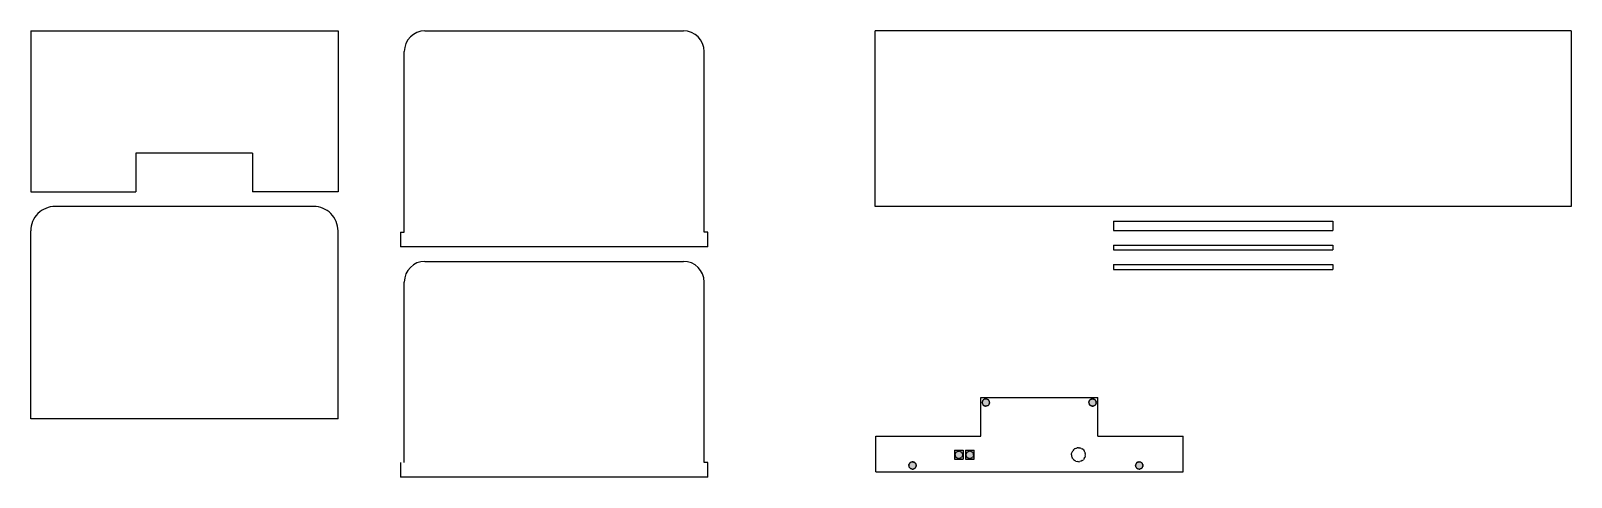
# Model space of a CAD drawing. Header units: millimetres. Extents: x -493 to 560, y 340 to 645.
import ezdxf

# ---------------------------------------------------------------- set-up
doc = ezdxf.new("R2010")
doc.units = ezdxf.units.MM
doc.header["$MEASUREMENT"] = 0
doc.layers.add('Layer 1', color=7, linetype='Continuous')

msp = doc.modelspace()

# ---------------------------------------------------------------- hatches: boundary and pattern name
at = {"linetype": 'Continuous'}
h = msp.add_hatch(color=256, dxfattribs=at)
h.dxf.hatch_style = 1
h.paths.add_polyline_path([(162.7, 390.8), (162.7, 391), (162.7, 391.2), (162.7, 391.5), (162.7, 391.7), (162.6, 392), (162.5, 392.2), (162.4, 392.4), (162.3, 392.6), (162.1, 392.8), (162, 393), (161.8, 393.2), (161.6, 393.3), (161.4, 393.5), (161.2, 393.6), (160.9, 393.6), (160.7, 393.7), (160.5, 393.7), (160.2, 393.7), (160, 393.7), (159.7, 393.7), (159.5, 393.6), (159.3, 393.6), (159, 393.5), (158.8, 393.3), (158.6, 393.2), (158.4, 393), (158.3, 392.8), (158.1, 392.6), (158, 392.4), (157.9, 392.2), (157.8, 392), (157.8, 391.7), (157.7, 391.5), (157.7, 391.2), (157.7, 391), (157.8, 390.8), (157.8, 390.5), (157.9, 390.3), (158, 390.1), (158.1, 389.9), (158.3, 389.7), (158.4, 389.5), (158.6, 389.3), (158.8, 389.2), (159, 389), (159.3, 388.9), (159.5, 388.9), (159.7, 388.8), (160, 388.8), (160.2, 388.7), (160.5, 388.8), (160.7, 388.8), (160.9, 388.9), (161.2, 388.9), (161.4, 389), (161.6, 389.2), (161.8, 389.3), (162, 389.5), (162.1, 389.7), (162.3, 389.9), (162.4, 390.1), (162.5, 390.3), (162.6, 390.5)])
h.paths.add_polyline_path([(235.6, 391.2), (235.6, 391.5), (235.5, 391.7), (235.5, 392), (235.4, 392.2), (235.3, 392.4), (235.2, 392.6), (235, 392.8), (234.8, 393), (234.7, 393.2), (234.5, 393.3), (234.3, 393.5), (234, 393.6), (233.8, 393.6), (233.6, 393.7), (233.3, 393.7), (233.1, 393.7), (232.8, 393.7), (232.6, 393.7), (232.4, 393.6), (232.1, 393.6), (231.9, 393.5), (231.7, 393.3), (231.5, 393.2), (231.3, 393), (231.1, 392.8), (231, 392.6), (230.9, 392.4), (230.8, 392.2), (230.7, 392), (230.6, 391.7), (230.6, 391.5), (230.6, 391.2), (230.6, 391), (230.6, 390.8), (230.7, 390.5), (230.8, 390.3), (230.9, 390.1), (231, 389.9), (231.1, 389.7), (231.3, 389.5), (231.5, 389.3), (231.7, 389.2), (231.9, 389), (232.1, 388.9), (232.4, 388.9), (232.6, 388.8), (232.8, 388.8), (233.1, 388.7), (233.3, 388.8), (233.6, 388.8), (233.8, 388.9), (234, 388.9), (234.3, 389), (234.5, 389.2), (234.7, 389.3), (234.8, 389.5), (235, 389.7), (235.2, 389.9), (235.3, 390.1), (235.4, 390.3), (235.5, 390.5), (235.5, 390.8), (235.6, 391)])
h.paths.add_polyline_path([(112.4, 349), (112.3, 349.2), (112.2, 349.4), (112.1, 349.6), (111.9, 349.8), (111.8, 350), (111.6, 350.2), (111.4, 350.3), (111.2, 350.5), (111, 350.6), (110.7, 350.6), (110.5, 350.7), (110.2, 350.7), (110, 350.7), (109.8, 350.7), (109.5, 350.7), (109.3, 350.6), (109, 350.6), (108.8, 350.5), (108.6, 350.3), (108.4, 350.2), (108.2, 350), (108.1, 349.8), (107.9, 349.6), (107.8, 349.4), (107.7, 349.2), (107.6, 349), (107.6, 348.7), (107.5, 348.5), (107.5, 348.2), (107.5, 348), (107.6, 347.8), (107.6, 347.5), (107.7, 347.3), (107.8, 347.1), (107.9, 346.9), (108.1, 346.7), (108.2, 346.5), (108.4, 346.3), (108.6, 346.2), (108.8, 346), (109, 345.9), (109.3, 345.9), (109.5, 345.8), (109.8, 345.8), (110, 345.7), (110.2, 345.8), (110.5, 345.8), (110.7, 345.9), (111, 345.9), (111.2, 346), (111.4, 346.2), (111.6, 346.3), (111.8, 346.5), (111.9, 346.7), (112.1, 346.9), (112.2, 347.1), (112.3, 347.3), (112.4, 347.5), (112.5, 347.8), (112.5, 348), (112.5, 348.2), (112.5, 348.5), (112.5, 348.7)])
h.paths.add_polyline_path([(267.5, 348), (267.5, 348.2), (267.5, 348.5), (267.5, 348.7), (267.4, 349), (267.3, 349.2), (267.2, 349.4), (267.1, 349.6), (266.9, 349.8), (266.8, 350), (266.6, 350.2), (266.4, 350.3), (266.2, 350.5), (266, 350.6), (265.7, 350.6), (265.5, 350.7), (265.2, 350.7), (265, 350.7), (264.8, 350.7), (264.5, 350.7), (264.3, 350.6), (264, 350.6), (263.8, 350.5), (263.6, 350.3), (263.4, 350.2), (263.2, 350), (263.1, 349.8), (262.9, 349.6), (262.8, 349.4), (262.7, 349.2), (262.6, 349), (262.6, 348.7), (262.5, 348.5), (262.5, 348.2), (262.5, 348), (262.6, 347.8), (262.6, 347.5), (262.7, 347.3), (262.8, 347.1), (262.9, 346.9), (263.1, 346.7), (263.2, 346.5), (263.4, 346.3), (263.6, 346.2), (263.8, 346), (264, 345.9), (264.3, 345.9), (264.5, 345.8), (264.8, 345.8), (265, 345.7), (265.2, 345.8), (265.5, 345.8), (265.7, 345.9), (266, 345.9), (266.2, 346), (266.4, 346.2), (266.6, 346.3), (266.8, 346.5), (266.9, 346.7), (267.1, 346.9), (267.2, 347.1), (267.3, 347.3), (267.4, 347.5), (267.5, 347.8)])
h = msp.add_hatch(color=256, dxfattribs=at)
h.dxf.hatch_style = 1
h.paths.add_polyline_path([(144.7, 358.6), (138.7, 358.6), (138.7, 352.6), (144.7, 352.6)])
h.paths.add_polyline_path([(152.2, 352.6), (152.2, 358.6), (146.2, 358.6), (146.2, 352.6)])

# ---------------------------------------------------------------- linework, layer by layer
at = {"color": 1}
for p, q in [((-492.6, 645.2), (-492.6, 535.2)), ((-492.6, 645.2), (-282.6, 645.2)), ((-282.6, 645.2), (-282.6, 535.2)), ((-223.2, 645.2), (-46.5, 645.2)), ((-237.3, 507.7), (-237.3, 631.1)), ((-32.3, 507.7), (-32.3, 631.1)), ((-420.9, 561.7), (-420.9, 535.2)), ((-341, 561.7), (-420.9, 561.7)), ((-341, 561.7), (-341, 535.2)), ((-492.6, 535.2), (-420.9, 535.2)), ((-282.6, 535.2), (-341, 535.2)), ((-299.2, 525.2), (-476, 525.2)), ((-492.6, 380.2), (-492.6, 508.6)), ((-282.6, 380.2), (-282.6, 508.6)), ((-239.8, 507.7), (-239.8, 497.7)), ((-29.8, 507.7), (-32.3, 507.7)), ((-29.8, 497.7), (-29.8, 507.7)), ((247.4, 515.2), (247.4, 508.7)), ((247.4, 515.2), (397.4, 515.2)), ((247.4, 508.7), (397.4, 508.7)), ((397.4, 515.2), (397.4, 508.7)), ((-29.8, 497.7), (-239.8, 497.7)), ((247.4, 498.7), (247.4, 495.5)), ((247.4, 498.7), (397.4, 498.7)), ((247.4, 495.5), (397.4, 495.5)), ((397.4, 498.7), (397.4, 495.5)), ((-223.2, 487.7), (-46.5, 487.7)), ((247.4, 485.5), (247.4, 482.2)), ((247.4, 485.5), (397.4, 485.5)), ((397.4, 485.5), (397.4, 482.2)), ((247.4, 482.2), (397.4, 482.2)), ((-237.3, 350.2), (-237.3, 473.6)), ((-32.3, 350.2), (-32.3, 473.6)), ((156.7, 394.7), (236.6, 394.7)), ((156.7, 368.2), (156.7, 394.7)), ((236.6, 368.2), (236.6, 394.7)), ((-282.6, 380.2), (-492.6, 380.2)), ((85, 343.9), (85, 368.2)), ((85, 368.2), (156.7, 368.2)), ((140.8, 357.9), (141.2, 358)), ((141.2, 358), (141.7, 358.1)), ((142.2, 358), (141.7, 358.1)), ((142.2, 358), (142.7, 357.9)), ((148.3, 357.9), (148.7, 358)), ((149.2, 358.1), (148.7, 358)), ((149.7, 358), (149.2, 358.1)), ((149.7, 358), (150.2, 357.9)), ((219.1, 357.4), (219.5, 358.2)), ((220.1, 358.9), (219.5, 358.2)), ((220.1, 358.9), (220.8, 359.5)), ((221.7, 359.9), (220.8, 359.5)), ((221.7, 359.9), (222.6, 360.2)), ((223.5, 360.3), (222.6, 360.2)), ((223.5, 360.3), (224.4, 360.2)), ((225.3, 359.9), (224.4, 360.2)), ((225.3, 359.9), (226.1, 359.5)), ((226.8, 358.9), (226.1, 359.5)), ((226.8, 358.9), (227.4, 358.2)), ((227.9, 357.4), (227.4, 358.2)), ((236.6, 368.2), (295, 368.2)), ((295, 343.9), (295, 368.2)), ((-239.8, 350.2), (-239.8, 340.2)), ((-29.8, 350.2), (-32.3, 350.2)), ((-29.8, 340.2), (-29.8, 350.2)), ((139.2, 355.6), (139.3, 356)), ((139.2, 355.6), (139.3, 355.1)), ((139.3, 356), (139.4, 356.5)), ((139.3, 355.1), (139.4, 354.6)), ((139.4, 356.5), (139.6, 356.9)), ((139.6, 354.2), (139.4, 354.6)), ((139.6, 356.9), (139.9, 357.3)), ((139.9, 353.8), (139.6, 354.2)), ((139.9, 357.3), (140.3, 357.6)), ((140.3, 353.5), (139.9, 353.8)), ((140.3, 357.6), (140.8, 357.9)), ((140.8, 353.2), (140.3, 353.5)), ((141.2, 353.1), (140.8, 353.2)), ((141.2, 353.1), (141.7, 353.1)), ((142.2, 353.1), (141.7, 353.1)), ((142.2, 353.1), (142.7, 353.2)), ((143.1, 357.6), (142.7, 357.9)), ((143.1, 353.5), (142.7, 353.2)), ((143.1, 357.6), (143.5, 357.3)), ((143.1, 353.5), (143.5, 353.8)), ((143.5, 357.3), (143.8, 356.9)), ((143.8, 354.2), (143.5, 353.8)), ((143.8, 356.9), (144, 356.5)), ((144, 354.6), (143.8, 354.2)), ((144, 356.5), (144.2, 356)), ((144.2, 355.1), (144, 354.6)), ((144.2, 356), (144.2, 355.6)), ((144.2, 355.6), (144.2, 355.1)), ((146.7, 355.6), (146.8, 356)), ((146.8, 355.1), (146.7, 355.6)), ((146.8, 356), (146.9, 356.5)), ((146.9, 354.6), (146.8, 355.1)), ((146.9, 356.5), (147.1, 356.9)), ((147.1, 354.2), (146.9, 354.6)), ((147.1, 356.9), (147.4, 357.3)), ((147.4, 353.8), (147.1, 354.2)), ((147.4, 357.3), (147.8, 357.6)), ((147.8, 353.5), (147.4, 353.8)), ((147.8, 357.6), (148.3, 357.9)), ((147.8, 353.5), (148.3, 353.2)), ((148.7, 353.1), (148.3, 353.2)), ((148.7, 353.1), (149.2, 353.1)), ((149.7, 353.1), (149.2, 353.1)), ((149.7, 353.1), (150.2, 353.2)), ((150.6, 357.6), (150.2, 357.9)), ((150.6, 353.5), (150.2, 353.2)), ((150.6, 357.6), (151, 357.3)), ((150.6, 353.5), (151, 353.8)), ((151, 357.3), (151.3, 356.9)), ((151.3, 354.2), (151, 353.8)), ((151.3, 356.9), (151.5, 356.5)), ((151.5, 354.6), (151.3, 354.2)), ((151.5, 356.5), (151.7, 356)), ((151.7, 355.1), (151.5, 354.6)), ((151.7, 355.6), (151.7, 356)), ((151.7, 355.6), (151.7, 355.1)), ((218.7, 355.6), (218.8, 356.5)), ((218.7, 355.6), (218.8, 354.6)), ((218.8, 356.5), (219.1, 357.4)), ((218.8, 354.6), (219.1, 353.7)), ((219.5, 352.9), (219.1, 353.7)), ((219.5, 352.9), (220.1, 352.2)), ((220.8, 351.6), (220.1, 352.2)), ((221.7, 351.2), (220.8, 351.6)), ((221.7, 351.2), (222.6, 350.9)), ((223.5, 350.8), (222.6, 350.9)), ((223.5, 350.8), (224.4, 350.9)), ((225.3, 351.2), (224.4, 350.9)), ((226.1, 351.6), (225.3, 351.2)), ((226.1, 351.6), (226.8, 352.2)), ((227.4, 352.9), (226.8, 352.2)), ((227.4, 352.9), (227.9, 353.7)), ((227.9, 357.4), (228.1, 356.5)), ((228.1, 354.6), (227.9, 353.7)), ((228.2, 355.6), (228.1, 356.5)), ((228.1, 354.6), (228.2, 355.6)), ((-29.8, 340.2), (-239.8, 340.2)), ((85, 343.9), (295, 343.9))]:
    msp.add_line(p, q, dxfattribs=at)
at = {"color": 1, "linetype": 'Continuous'}
for p, q in [((560.2, 645.2), (84.5, 645.2)), ((560.2, 525.2), (84.5, 525.2)), ((-239.8, 507.7), (-237.3, 507.7))]:
    msp.add_line(p, q, dxfattribs=at)
for p, q in [((157.7, 391.5), (157.8, 391.7)), ((157.7, 391.5), (157.8, 391.7)), ((157.7, 391.2), (157.7, 391.5)), ((157.7, 391.2), (157.7, 391.5)), ((157.7, 391.2), (157.7, 391)), ((157.7, 391), (157.8, 390.8)), ((157.9, 392.2), (157.8, 392)), ((157.8, 391.7), (157.8, 392)), ((157.8, 390.5), (157.8, 390.8)), ((157.8, 390.5), (157.9, 390.3)), ((157.9, 392.2), (158, 392.4)), ((157.9, 390.3), (158, 390.1)), ((158, 392.4), (158.1, 392.6)), ((158, 390.1), (158.1, 389.9)), ((158.1, 392.6), (158.3, 392.8)), ((158.3, 392.8), (158.1, 392.6)), ((158.1, 389.9), (158.3, 389.7)), ((158.3, 392.8), (158.4, 393)), ((158.4, 393), (158.3, 392.8)), ((158.4, 389.5), (158.3, 389.7)), ((158.6, 393.2), (158.4, 393)), ((158.6, 393.2), (158.8, 393.3)), ((159, 393.5), (158.8, 393.3)), ((159.3, 393.6), (159, 393.5)), ((159.5, 393.6), (159.3, 393.6)), ((159.5, 393.6), (159.7, 393.7)), ((160, 393.7), (159.7, 393.7)), ((160, 393.7), (160.2, 393.7)), ((160.5, 393.7), (160.2, 393.7)), ((160.5, 393.7), (160.7, 393.7)), ((160.9, 393.6), (160.7, 393.7)), ((160.9, 393.6), (161.2, 393.6)), ((161.2, 393.6), (161.4, 393.5)), ((161.6, 393.3), (161.4, 393.5)), ((161.6, 393.3), (161.8, 393.2)), ((162, 393), (161.8, 393.2)), ((162, 393), (162.1, 392.8)), ((162.1, 392.8), (162, 393)), ((162.1, 389.7), (162, 389.5)), ((162.3, 392.6), (162.1, 392.8)), ((162.3, 392.6), (162.1, 392.8)), ((162.3, 389.9), (162.1, 389.7)), ((162.3, 392.6), (162.4, 392.4)), ((162.4, 390.1), (162.3, 389.9)), ((162.5, 392.2), (162.4, 392.4)), ((162.4, 390.1), (162.5, 390.3)), ((162.6, 392), (162.5, 392.2)), ((162.6, 390.5), (162.5, 390.3)), ((162.7, 391.7), (162.6, 392)), ((162.6, 390.5), (162.7, 390.8)), ((162.7, 391.5), (162.7, 391.7)), ((162.7, 391.5), (162.7, 391.7)), ((162.7, 391.2), (162.7, 391.5)), ((162.7, 391.2), (162.7, 391.5)), ((162.7, 391.2), (162.7, 391)), ((162.7, 391), (162.7, 390.8)), ((230.6, 391.7), (230.7, 392)), ((230.6, 391.5), (230.6, 391.7)), ((230.6, 391.2), (230.6, 391.5)), ((230.6, 391.2), (230.6, 391)), ((230.6, 391), (230.6, 390.8)), ((230.6, 391), (230.6, 390.8)), ((230.7, 390.5), (230.6, 390.8)), ((230.7, 390.5), (230.6, 390.8)), ((230.7, 392), (230.8, 392.2)), ((230.7, 392), (230.8, 392.2)), ((230.7, 390.5), (230.8, 390.3)), ((230.8, 392.2), (230.9, 392.4)), ((230.9, 392.4), (230.8, 392.2)), ((230.9, 390.1), (230.8, 390.3)), ((230.8, 390.3), (230.9, 390.1)), ((230.9, 392.4), (231, 392.6)), ((230.9, 390.1), (231, 389.9)), ((231, 389.9), (230.9, 390.1)), ((231, 392.6), (231.1, 392.8)), ((231.1, 389.7), (231, 389.9)), ((231.3, 393), (231.1, 392.8)), ((231.3, 389.5), (231.1, 389.7)), ((231.3, 393), (231.5, 393.2)), ((231.7, 393.3), (231.5, 393.2)), ((231.7, 393.3), (231.9, 393.5)), ((231.7, 393.3), (231.9, 393.5)), ((232.1, 393.6), (231.9, 393.5)), ((232.1, 393.6), (231.9, 393.5)), ((232.1, 393.6), (232.4, 393.6)), ((232.6, 393.7), (232.4, 393.6)), ((232.8, 393.7), (232.6, 393.7)), ((232.8, 393.7), (233.1, 393.7)), ((233.3, 393.7), (233.1, 393.7)), ((233.3, 393.7), (233.6, 393.7)), ((233.8, 393.6), (233.6, 393.7)), ((233.8, 393.6), (234, 393.6)), ((234.3, 393.5), (234, 393.6)), ((234.3, 393.5), (234, 393.6)), ((234.3, 393.5), (234.5, 393.3)), ((234.3, 393.5), (234.5, 393.3)), ((234.7, 393.2), (234.5, 393.3)), ((234.8, 393), (234.7, 393.2)), ((234.8, 393), (235, 392.8)), ((234.8, 389.5), (235, 389.7)), ((235.2, 392.6), (235, 392.8)), ((235.2, 389.9), (235, 389.7)), ((235.3, 392.4), (235.2, 392.6)), ((235.2, 389.9), (235.3, 390.1)), ((235.2, 389.9), (235.3, 390.1)), ((235.4, 392.2), (235.3, 392.4)), ((235.3, 392.4), (235.4, 392.2)), ((235.4, 390.3), (235.3, 390.1)), ((235.4, 390.3), (235.3, 390.1)), ((235.4, 392.2), (235.5, 392)), ((235.5, 392), (235.4, 392.2)), ((235.4, 390.3), (235.5, 390.5)), ((235.5, 392), (235.5, 391.7)), ((235.6, 391.5), (235.5, 391.7)), ((235.6, 391), (235.5, 390.8)), ((235.5, 390.8), (235.6, 391)), ((235.5, 390.8), (235.5, 390.5)), ((235.5, 390.5), (235.5, 390.8)), ((235.6, 391.2), (235.6, 391.5)), ((235.6, 391.2), (235.6, 391)), ((158.6, 389.3), (158.4, 389.5)), ((158.6, 389.3), (158.8, 389.2)), ((159, 389), (158.8, 389.2)), ((159.3, 388.9), (159, 389)), ((159, 389), (159.3, 388.9)), ((159.3, 388.9), (159.5, 388.9)), ((159.3, 388.9), (159.5, 388.9)), ((159.5, 388.9), (159.7, 388.8)), ((160, 388.8), (159.7, 388.8)), ((159.8, 388.8), (159.7, 388.8)), ((160, 388.8), (159.8, 388.8)), ((160, 388.8), (160.2, 388.7)), ((160.5, 388.8), (160.2, 388.7)), ((160.7, 388.8), (160.5, 388.8)), ((160.7, 388.8), (160.9, 388.9)), ((161.2, 388.9), (160.9, 388.9)), ((161.2, 388.9), (160.9, 388.9)), ((161.2, 388.9), (161.4, 389)), ((161.2, 388.9), (161.4, 389)), ((161.6, 389.2), (161.4, 389)), ((161.6, 389.2), (161.8, 389.3)), ((162, 389.5), (161.8, 389.3)), ((231.5, 389.3), (231.3, 389.5)), ((231.7, 389.2), (231.5, 389.3)), ((231.9, 389), (231.7, 389.2)), ((232.1, 388.9), (231.9, 389)), ((232.4, 388.9), (232.1, 388.9)), ((232.4, 388.9), (232.6, 388.8)), ((232.6, 388.8), (232.8, 388.8)), ((232.8, 388.8), (232.6, 388.8)), ((233.1, 388.7), (232.8, 388.8)), ((232.8, 388.8), (233.1, 388.7)), ((233.1, 388.7), (233.3, 388.8)), ((233.3, 388.8), (233.1, 388.7)), ((233.3, 388.8), (233.6, 388.8)), ((233.3, 388.8), (233.6, 388.8)), ((233.8, 388.9), (233.6, 388.8)), ((233.8, 388.9), (234, 388.9)), ((234.3, 389), (234, 388.9)), ((234.5, 389.2), (234.3, 389)), ((234.7, 389.3), (234.5, 389.2)), ((234.8, 389.5), (234.7, 389.3)), ((138.7, 358.6), (144.7, 358.6)), ((138.7, 358.6), (138.7, 352.6)), ((144.7, 358.6), (144.7, 352.6)), ((146.2, 358.6), (152.2, 358.6)), ((146.2, 358.6), (146.2, 352.6)), ((152.2, 352.6), (152.2, 358.6)), ((107.5, 348.6), (107.6, 348.7)), ((107.5, 348.6), (107.5, 348.5)), ((107.5, 348.2), (107.5, 348.5)), ((107.5, 348.2), (107.5, 348)), ((107.5, 348), (107.6, 347.8)), ((107.6, 349), (107.7, 349.2)), ((107.6, 348.7), (107.6, 349)), ((107.6, 347.8), (107.6, 347.5)), ((107.6, 347.5), (107.7, 347.3)), ((107.8, 349.4), (107.7, 349.2)), ((107.8, 349.4), (107.9, 349.6)), ((107.9, 349.6), (108.1, 349.8)), ((108.2, 350), (108.1, 349.8)), ((108.4, 350.2), (108.2, 350)), ((108.4, 350.2), (108.6, 350.3)), ((108.8, 350.5), (108.6, 350.3)), ((109, 350.6), (108.8, 350.5)), ((109.3, 350.6), (109, 350.6)), ((109.3, 350.6), (109.5, 350.7)), ((109.5, 350.7), (109.8, 350.7)), ((110, 350.7), (109.8, 350.7)), ((110, 350.7), (110.2, 350.7)), ((110.5, 350.7), (110.2, 350.7)), ((110.7, 350.6), (110.5, 350.7)), ((110.7, 350.6), (111, 350.6)), ((111.2, 350.5), (111, 350.6)), ((111.2, 350.5), (111.4, 350.3)), ((111.6, 350.2), (111.4, 350.3)), ((111.6, 350.2), (111.8, 350)), ((111.9, 349.8), (111.8, 350)), ((112.1, 349.6), (111.9, 349.8)), ((112.1, 349.6), (112.2, 349.5)), ((112.2, 349.5), (112.2, 349.4)), ((112.2, 349.4), (112.3, 349.2)), ((112.3, 349.2), (112.4, 349)), ((112.4, 347.5), (112.3, 347.3)), ((112.5, 348.7), (112.4, 349)), ((112.4, 347.5), (112.5, 347.8)), ((112.5, 348.7), (112.5, 348.5)), ((112.5, 348.5), (112.5, 348.2)), ((112.5, 348), (112.5, 348.2)), ((112.5, 348), (112.5, 347.8)), ((138.7, 352.6), (144.7, 352.6)), ((146.2, 352.6), (152.2, 352.6)), ((262.6, 348.7), (262.5, 348.5)), ((262.5, 348.5), (262.5, 348.2)), ((262.5, 348), (262.5, 348.2)), ((262.6, 347.8), (262.5, 348)), ((262.7, 349.2), (262.6, 349)), ((262.6, 348.7), (262.6, 349)), ((262.6, 347.5), (262.6, 347.8)), ((262.7, 347.3), (262.6, 347.5)), ((262.7, 349.2), (262.8, 349.4)), ((262.9, 349.6), (262.8, 349.4)), ((263.1, 349.8), (262.9, 349.6)), ((263.2, 350), (263.1, 349.8)), ((263.2, 350), (263.4, 350.2)), ((263.6, 350.3), (263.4, 350.2)), ((263.6, 350.3), (263.8, 350.5)), ((264, 350.6), (263.8, 350.5)), ((263.9, 350.5), (263.8, 350.5)), ((263.9, 350.5), (264, 350.6)), ((264, 350.6), (264.3, 350.6)), ((264.5, 350.7), (264.3, 350.6)), ((264.5, 350.7), (264.8, 350.7)), ((265, 350.7), (264.8, 350.7)), ((265, 350.7), (265.2, 350.7)), ((265.2, 350.7), (265.5, 350.7)), ((265.7, 350.6), (265.5, 350.7)), ((266, 350.6), (265.7, 350.6)), ((266.2, 350.5), (266, 350.6)), ((266.2, 350.5), (266.4, 350.3)), ((266.4, 350.3), (266.6, 350.2)), ((266.6, 350.2), (266.8, 350)), ((266.9, 349.8), (266.8, 350)), ((266.9, 349.8), (267.1, 349.6)), ((267.1, 349.6), (267.2, 349.4)), ((267.3, 349.2), (267.2, 349.4)), ((267.3, 349.2), (267.4, 349)), ((267.3, 347.3), (267.4, 347.5)), ((267.4, 349), (267.5, 348.7)), ((267.5, 347.8), (267.4, 347.5)), ((267.5, 348.5), (267.5, 348.7)), ((267.5, 348.5), (267.5, 348.2)), ((267.5, 348.2), (267.5, 348)), ((267.5, 347.8), (267.5, 348)), ((107.8, 347.1), (107.7, 347.3)), ((107.8, 347.1), (107.9, 346.9)), ((107.9, 346.9), (108.1, 346.7)), ((108.1, 346.7), (108.2, 346.5)), ((108.4, 346.3), (108.2, 346.5)), ((108.6, 346.2), (108.4, 346.3)), ((108.8, 346), (108.6, 346.2)), ((108.8, 346), (109, 345.9)), ((109.3, 345.9), (109, 345.9)), ((109.3, 345.9), (109.5, 345.8)), ((109.8, 345.8), (109.5, 345.8)), ((109.8, 345.8), (110, 345.7)), ((110, 345.7), (110.2, 345.8)), ((110.2, 345.8), (110.5, 345.8)), ((110.5, 345.8), (110.7, 345.9)), ((110.7, 345.9), (111, 345.9)), ((111.2, 346), (111, 345.9)), ((111.2, 346), (111.4, 346.2)), ((111.6, 346.3), (111.4, 346.2)), ((111.6, 346.3), (111.8, 346.5)), ((111.9, 346.7), (111.8, 346.5)), ((111.9, 346.7), (112.1, 346.9)), ((112.1, 346.9), (112.2, 347.1)), ((112.2, 347.1), (112.3, 347.3)), ((262.8, 347.1), (262.7, 347.3)), ((262.8, 347.1), (262.9, 346.9)), ((262.9, 346.9), (263.1, 346.7)), ((263.1, 346.7), (263.2, 346.5)), ((263.2, 346.5), (263.4, 346.3)), ((263.6, 346.2), (263.4, 346.3)), ((263.6, 346.2), (263.8, 346)), ((264, 345.9), (263.8, 346)), ((264, 345.9), (264.3, 345.9)), ((264.5, 345.8), (264.3, 345.9)), ((264.8, 345.8), (264.5, 345.8)), ((265, 345.7), (264.8, 345.8)), ((265, 345.7), (265.2, 345.8)), ((265.2, 345.8), (265.5, 345.8)), ((265.7, 345.9), (265.5, 345.8)), ((266, 345.9), (265.7, 345.9)), ((266.2, 346), (266, 345.9)), ((266.4, 346.2), (266.2, 346)), ((266.4, 346.2), (266.6, 346.3)), ((266.6, 346.3), (266.8, 346.5)), ((266.9, 346.7), (266.8, 346.5)), ((267.1, 346.9), (266.9, 346.7)), ((267.1, 346.9), (267.2, 347.1)), ((267.2, 347.1), (267.3, 347.3))]:
    msp.add_line(p, q)
for centre, radius, start, end in [((-223.2, 631.1), 14.1, 90, 180), ((-46.5, 631.1), 14.1, 0, 90), ((-476, 508.6), 16.6, 89.9999, 180), ((-299.2, 508.6), 16.6, 360, 90.0001), ((-223.2, 473.6), 14.1, 90, 180), ((-46.5, 473.6), 14.1, 0, 90)]:
    msp.add_arc(centre, radius, start, end, dxfattribs=at)
at = {"layer": 'Layer 1', "color": 1}
for p, q in [((84.5, 525.2), (84.5, 645.2)), ((560.2, 645.2), (560.2, 525.2))]:
    msp.add_line(p, q, dxfattribs=at)

doc.saveas('drawing.dxf')
